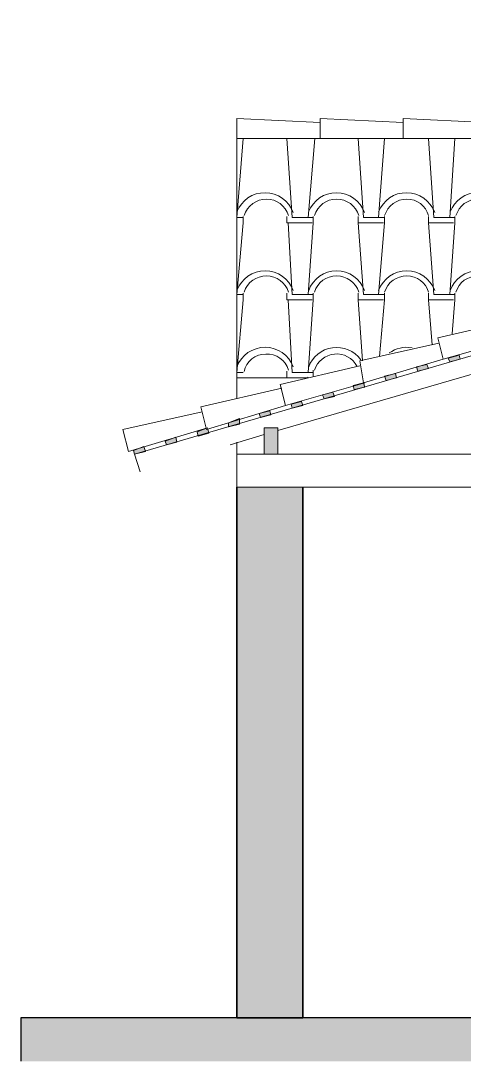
# Model space of a CAD drawing. Header units: millimetres. Extents: x -78812 to -57932, y -16504 to -11628.
# Drawn here: x -78812 to -76804, y -16498 to -11785 of the extents above; entities that cross this region are included whole.
import ezdxf

# ---------------------------------------------------------------- set-up
doc = ezdxf.new("R2010")
doc.units = ezdxf.units.MM
for name, color, linetype, lineweight in [('A-ALV-___-___-EXI', 250, 'Continuous', 35), ('A-BAS-___-___-EXI', 250, 'Continuous', 25), ('A-COB-___-___-EXI', 250, 'Continuous', 13)]:
    doc.layers.add(name, color=color, linetype=linetype, lineweight=lineweight)

msp = doc.modelspace()

# ---------------------------------------------------------------- hatches: boundary and pattern name
at = {"layer": 'A-ALV-___-___-EXI'}
h = msp.add_hatch(color=11, dxfattribs=at)
h.paths.add_polyline_path([(-59034.4, -16332.1), (-58933.8, -16332.1), (-58933.8, -15749.4), (-59034.4, -15749.4)])
h.paths.add_polyline_path([(-59268.5, -16332.1), (-59165.5, -16332.1), (-59165.5, -15749.4), (-59268.5, -15749.4)])
h.paths.add_polyline_path([(-61503.4, -16332.1), (-61222.5, -16332.1), (-61222.5, -14431.8), (-61503.4, -14431.8), (-61503.4, -14614.9)])
h.paths.add_polyline_path([(-74360.6, -16301.7), (-74077.5, -16301.7), (-74077.5, -13898.2), (-74360.6, -13898.2)])
h.paths.add_polyline_path([(-77534, -16301.7), (-77534, -13898.2), (-77833.5, -13898.2), (-77833.5, -16301.7)])
h.paths.add_polyline_path([(-70237.1, -16301.7), (-69956.3, -16301.7), (-69956.3, -13701.7), (-70237.1, -13701.7)])
h.paths.add_polyline_path([(-63516, -14197.8), (-63516, -13701.7), (-63846, -13701.7), (-63846, -14197.8)])
at = {"layer": 'A-BAS-___-___-EXI', "true_color": 0xcb9898}
msp.add_hatch(color=253, dxfattribs=at).paths.add_polyline_path([(-62436.1, -16498.2), (-57932.2, -16498.2), (-57932.2, -16332.1), (-63516, -16332.1), (-63516, -16301.7), (-78812.2, -16301.7), (-78812.2, -16498.2), (-68125.6, -16498.2)])
at = {"layer": 'A-COB-___-___-EXI', "true_color": 0xc19a82}
h = msp.add_hatch(color=33, dxfattribs=at)
h.paths.add_polyline_path([(-61316.2, -14431.8), (-61316.2, -14282), (-61400.4, -14282), (-61400.4, -14431.8)])
h.paths.add_polyline_path([(-63516, -14289.1), (-63516, -14197.8), (-63846, -14197.8), (-63846, -14289.1)])
h.paths.add_polyline_path([(-61112.6, -14270.3), (-61112.6, -14246.9), (-61161.7, -14239.9), (-61161.7, -14258.6)])
h.paths.add_polyline_path([(-61480, -14197.8), (-61473, -14181.4), (-61526.8, -14169.7), (-61526.8, -14193.1)])
h.paths.add_polyline_path([(-61845.1, -14132.3), (-61838, -14108.9), (-61887.2, -14101.8), (-61891.9, -14120.6)])
h.paths.add_polyline_path([(-62203.1, -14062.1), (-62203.1, -14043.3), (-62252.3, -14031.6), (-62252.3, -14055)])
h.paths.add_polyline_path([(-62570.5, -13994.2), (-62563.5, -13970.8), (-62617.3, -13966.1), (-62617.3, -13982.5)])
h.paths.add_polyline_path([(-62935.6, -13924), (-62928.6, -13905.3), (-62977.7, -13893.6), (-62982.4, -13917)])
h.paths.add_polyline_path([(-63293.7, -13856.1), (-63293.7, -13832.7), (-63342.8, -13828), (-63342.8, -13844.4)])
h.paths.add_polyline_path([(-78296.9, -13748.5), (-78247.8, -13736.8), (-78254.8, -13713.4), (-78301.6, -13732.1)])
h.paths.add_polyline_path([(-74246, -13748.5), (-74185.1, -13748.5), (-74185.1, -13629.1), (-74246, -13629.1)])
h.paths.add_polyline_path([(-73604.7, -13748.5), (-73597.7, -13732.1), (-73646.9, -13713.4), (-73653.9, -13736.8)])
h.paths.add_polyline_path([(-77648.7, -13748.5), (-77648.7, -13629.1), (-77709.5, -13629.1), (-77709.5, -13748.5)])
h.paths.add_polyline_path([(-73747.5, -13706.4), (-73742.8, -13690), (-73789.6, -13671.2), (-73796.6, -13694.6)])
h.paths.add_polyline_path([(-78151.8, -13706.4), (-78105, -13694.6), (-78109.7, -13671.2), (-78158.8, -13690)])
h.paths.add_polyline_path([(-73885.6, -13666.6), (-73885.6, -13647.8), (-73934.7, -13629.1), (-73934.7, -13652.5)])
h.paths.add_polyline_path([(-78009, -13666.6), (-77959.9, -13652.5), (-77966.9, -13629.1), (-78013.7, -13647.8)])
h.paths.add_polyline_path([(-63139.2, -13647.8), (-63132.2, -13629.1), (-63174.3, -13612.7), (-63186, -13629.1)])
h.paths.add_polyline_path([(-70532, -13647.8), (-70489.9, -13629.1), (-70494.6, -13612.7), (-70543.7, -13629.1)])
h.paths.add_polyline_path([(-74030.6, -13624.4), (-74023.6, -13605.7), (-74072.8, -13587), (-74077.5, -13612.7)])
h.paths.add_polyline_path([(-77871, -13624.4), (-77821.8, -13612.7), (-77821.8, -13587), (-77871, -13605.7)])
h.paths.add_polyline_path([(-77725.9, -13582.3), (-77679.1, -13570.6), (-77683.8, -13551.9), (-77732.9, -13563.6)])
h.paths.add_polyline_path([(-74173.4, -13582.3), (-74168.7, -13563.6), (-74215.5, -13551.9), (-74222.5, -13570.6)])
h.paths.add_polyline_path([(-69895.5, -13551.9), (-69895.5, -13432.5), (-69956.3, -13432.5), (-69956.3, -13551.9)])
h.paths.add_polyline_path([(-63773.4, -13551.9), (-63712.6, -13551.9), (-63712.6, -13432.5), (-63773.4, -13432.5)])
h.paths.add_polyline_path([(-77583.1, -13540.2), (-77534, -13528.5), (-77541, -13509.8), (-77587.8, -13521.5)])
h.paths.add_polyline_path([(-74318.5, -13540.2), (-74311.5, -13521.5), (-74360.6, -13509.8), (-74365.3, -13528.5)])
h.paths.add_polyline_path([(-77438, -13498.1), (-77391.2, -13486.4), (-77398.2, -13467.6), (-77445.1, -13479.3)])
h.paths.add_polyline_path([(-74456.6, -13498.1), (-74449.6, -13479.3), (-74496.4, -13467.6), (-74503.4, -13486.4)])
h.paths.add_polyline_path([(-63469.2, -13486.4), (-63462.2, -13467.6), (-63504.3, -13444.2), (-63516, -13463)])
h.paths.add_polyline_path([(-70202, -13486.4), (-70159.9, -13463), (-70166.9, -13444.2), (-70213.7, -13467.6)])
h.paths.add_polyline_path([(-74599.3, -13455.9), (-74592.3, -13437.2), (-74641.4, -13425.5), (-74646.1, -13444.2)])
h.paths.add_polyline_path([(-77302.3, -13455.9), (-77253.2, -13444.2), (-77260.2, -13425.5), (-77307, -13437.2)])
h.paths.add_polyline_path([(-77157.2, -13413.8), (-77110.4, -13402.1), (-77115.1, -13383.4), (-77164.2, -13395.1)])
h.paths.add_polyline_path([(-74742.1, -13413.8), (-74737.4, -13395.1), (-74784.2, -13383.4), (-74791.2, -13402.1)])
h.paths.add_polyline_path([(-77014.4, -13371.7), (-76965.3, -13360), (-76972.3, -13341.3), (-77019.1, -13353), (-77017.9, -13358)])
h.paths.add_polyline_path([(-74887.2, -13371.7), (-74880.2, -13353), (-74929.3, -13341.3), (-74934, -13360)])
h.paths.add_polyline_path([(-76869.4, -13329.6), (-76822.5, -13317.9), (-76827.2, -13299.1), (-76876.4, -13313.2)])
h.paths.add_polyline_path([(-75025.2, -13329.6), (-75018.2, -13313.2), (-75067.4, -13299.1), (-75072.1, -13317.9)])
h.paths.add_polyline_path([(-63796.8, -13317.9), (-63785.1, -13299.1), (-63834.2, -13275.7), (-63838.9, -13294.5)])
h.paths.add_polyline_path([(-69879.1, -13317.9), (-69829.9, -13294.5), (-69841.6, -13275.7), (-69883.8, -13299.1)])
h.paths.add_polyline_path([(-76731.3, -13287.4), (-76684.5, -13275.7), (-76689.2, -13257), (-76738.3, -13271.1)])
h.paths.add_polyline_path([(-75168, -13287.4), (-75163.3, -13271.1), (-75210.1, -13257), (-75217.1, -13275.7)])
h.paths.add_polyline_path([(-75977.7, -13264), (-75916.9, -13264), (-75916.9, -13144.7), (-75977.7, -13144.7)])
h.paths.add_polyline_path([(-76588.5, -13245.3), (-76539.4, -13233.6), (-76546.4, -13217.2), (-76593.2, -13228.9)])
h.paths.add_polyline_path([(-75313.1, -13245.3), (-75306.1, -13228.9), (-75355.2, -13217.2), (-75359.9, -13233.6)])
h.paths.add_polyline_path([(-75451.2, -13210.2), (-75444.2, -13186.8), (-75491, -13175.1), (-75498, -13191.5)])
h.paths.add_polyline_path([(-76443.4, -13210.2), (-76396.6, -13191.5), (-76403.6, -13175.1), (-76450.5, -13186.8)])
h.paths.add_polyline_path([(-75593.9, -13168.1), (-75586.9, -13144.7), (-75636, -13133), (-75640.7, -13149.4)])
h.paths.add_polyline_path([(-76307.7, -13168.1), (-76258.6, -13149.4), (-76258.6, -13133), (-76307.7, -13144.7)])
h.paths.add_polyline_path([(-69549.1, -13149.4), (-69500, -13133), (-69514, -13114.3), (-69553.8, -13133)])
h.paths.add_polyline_path([(-64126.8, -13149.4), (-64115.1, -13133), (-64161.9, -13114.3), (-64168.9, -13133)])
h.paths.add_polyline_path([(-75736.7, -13126), (-75732, -13102.6), (-75778.8, -13090.9), (-75785.8, -13107.3)])
h.paths.add_polyline_path([(-76162.6, -13126), (-76115.8, -13107.3), (-76120.5, -13090.9), (-76169.6, -13102.6)])
h.paths.add_polyline_path([(-75881.8, -13083.8), (-75874.8, -13060.4), (-75924, -13048.7), (-75928.6, -13067.5)])
h.paths.add_polyline_path([(-76019.8, -13083.8), (-75970.7, -13067.5), (-75976.5, -13048.4), (-76024.5, -13060.4)])
h.paths.add_polyline_path([(-64449.7, -12987.9), (-64445.1, -12971.5), (-64487.2, -12945.8), (-64498.9, -12964.5)])
h.paths.add_polyline_path([(-69219.1, -12987.9), (-69177, -12964.5), (-69184, -12945.8), (-69230.8, -12971.5)])
h.paths.add_polyline_path([(-64779.7, -12821.7), (-64775, -12803), (-64817.1, -12779.6), (-64828.8, -12796)])
h.paths.add_polyline_path([(-68889.2, -12821.7), (-68847, -12796), (-68854.1, -12779.6), (-68900.9, -12803)])
h.paths.add_polyline_path([(-65240.7, -12814.7), (-65186.9, -12707.1), (-65240.7, -12676.6), (-65294.6, -12784.3)])
h.paths.add_polyline_path([(-68435.1, -12814.7), (-68381.3, -12784.3), (-68435.1, -12676.6), (-68489, -12707.1)])
h.paths.add_polyline_path([(-65109.7, -12653.2), (-65098, -12634.5), (-65144.8, -12611.1), (-65151.8, -12629.8)])
h.paths.add_polyline_path([(-68561.5, -12653.2), (-68519.4, -12629.8), (-68531.1, -12611.1), (-68573.2, -12634.5)])
h.paths.add_polyline_path([(-68236.2, -12491.8), (-68189.4, -12468.4), (-68201.1, -12449.6), (-68243.3, -12473)])
h.paths.add_polyline_path([(-65439.6, -12491.8), (-65427.9, -12473), (-65474.8, -12449.6), (-65481.8, -12468.4)])
h.paths.add_polyline_path([(-65769.6, -12323.3), (-65755.6, -12304.6), (-65797.7, -12281.1), (-65809.4, -12299.9)])
h.paths.add_polyline_path([(-67906.3, -12323.3), (-67859.5, -12299.9), (-67871.2, -12281.1), (-67913.3, -12304.6)])
h.paths.add_polyline_path([(-67578.6, -12154.8), (-67536.5, -12131.4), (-67541.2, -12115), (-67590.3, -12138.4)])
h.paths.add_polyline_path([(-66092.6, -12154.8), (-66085.6, -12138.4), (-66127.7, -12115), (-66139.4, -12131.4)])
h.paths.add_polyline_path([(-67248.7, -11993.3), (-67206.5, -11969.9), (-67213.5, -11951.2), (-67260.4, -11976.9)])
h.paths.add_polyline_path([(-66422.5, -11993.3), (-66415.5, -11976.9), (-66457.7, -11951.2), (-66469.4, -11969.9)])
h.paths.add_polyline_path([(-66864.9, -11946.5), (-66804, -11946.5), (-66804, -11827.1), (-66864.9, -11827.1)])
h.paths.add_polyline_path([(-66750.2, -11827.1), (-66738.5, -11808.4), (-66787.6, -11785), (-66792.3, -11801.4)])
h.paths.add_polyline_path([(-66925.7, -11827.1), (-66876.6, -11801.4), (-66888.3, -11785), (-66930.4, -11808.4)])

# ---------------------------------------------------------------- linework, layer by layer
at = {"layer": 'A-ALV-___-___-EXI'}
for p, q in [((-77833.5, -16301.7), (-77833.5, -13898.2)), ((-77833.5, -13898.2), (-77833.5, -16301.7)), ((-77534, -13898.2), (-77534, -16301.7)), ((-77534, -16301.7), (-77534, -13898.2)), ((-77534, -16301.7), (-77833.5, -16301.7))]:
    msp.add_line(p, q, dxfattribs=at)
at = {"layer": 'A-BAS-___-___-EXI'}
for p, q in [((-77833.5, -16301.7), (-78812.2, -16301.7)), ((-78812.2, -16301.7), (-78812.2, -16498.2)), ((-77929.5, -16301.7), (-78091, -16301.7)), ((-74360.6, -16301.7), (-77534, -16301.7))]:
    msp.add_line(p, q, dxfattribs=at)
at = {"layer": 'A-COB-___-___-EXI'}
for p, q in [((-77833.5, -12318.6), (-77833.5, -12227.3)), ((-77833.5, -12227.3), (-77456.8, -12246)), ((-77456.8, -12318.6), (-77456.8, -12227.3)), ((-77456.8, -12227.3), (-77080, -12246)), ((-77080, -12318.6), (-77080, -12227.3)), ((-77080, -12227.3), (-76707.9, -12246)), ((-77833.5, -13498.1), (-77833.5, -12318.6)), ((-68152, -12318.6), (-77833.5, -12318.6)), ((-77805.4, -12318.6), (-77833.5, -12676.6)), ((-77606.5, -12318.6), (-77583.1, -12676.6)), ((-77480.2, -12318.6), (-77510.6, -12676.6)), ((-77260.2, -12676.6), (-77283.6, -12318.6)), ((-77164.2, -12318.6), (-77192.3, -12676.6)), ((-76965.3, -12318.6), (-76941.9, -12676.6)), ((-76846, -12318.6), (-76869.4, -12676.6)), ((-77833.5, -12676.6), (-77805.4, -12676.6)), ((-77805.4, -12672), (-77805.4, -12700)), ((-77606.5, -12700), (-77606.5, -12672)), ((-77583.1, -12676.6), (-77510.6, -12676.6)), ((-77510.6, -12676.6), (-77487.2, -12676.6)), ((-77487.2, -12672), (-77487.2, -12700)), ((-77283.6, -12700), (-77283.6, -12672)), ((-77187.6, -12676.6), (-77260.2, -12676.6)), ((-77192.3, -12676.6), (-77164.2, -12676.6)), ((-77164.2, -12672), (-77164.2, -12700)), ((-76965.3, -12700), (-76965.3, -12672)), ((-76941.9, -12676.6), (-76869.4, -12676.6)), ((-76869.4, -12676.6), (-76846, -12676.6)), ((-76846, -12672), (-76846, -12700)), ((-77805.4, -12700), (-77833.5, -13025.3)), ((-77510.6, -12700), (-77606.5, -12700)), ((-77601.8, -12700), (-77583.1, -13025.3)), ((-77491.9, -12700), (-77510.6, -12700)), ((-77487.2, -12700), (-77510.6, -13025.3)), ((-77187.6, -12700), (-77283.6, -12700)), ((-77260.2, -13025.3), (-77283.6, -12700)), ((-77164.2, -12700), (-77192.3, -13025.3)), ((-77168.9, -12700), (-77187.6, -12700)), ((-76965.3, -12700), (-76941.9, -13025.3)), ((-76869.4, -12700), (-76965.3, -12700)), ((-76853, -12700), (-76869.4, -12700)), ((-76846, -12700), (-76869.4, -13025.3)), ((-77833.5, -13025.3), (-77805.4, -13025.3)), ((-77805.4, -13048.7), (-77833.5, -13378.7)), ((-77805.4, -13018.3), (-77805.4, -13048.7)), ((-77606.5, -13048.7), (-77606.5, -13018.3)), ((-77510.6, -13048.7), (-77606.5, -13048.7)), ((-77601.8, -13048.7), (-77583.1, -13378.7)), ((-77583.1, -13025.3), (-77510.6, -13025.3)), ((-77510.6, -13025.3), (-77487.2, -13025.3)), ((-77491.9, -13048.7), (-77510.6, -13048.7)), ((-77487.2, -13048.7), (-77510.6, -13378.7)), ((-77487.2, -13018.3), (-77487.2, -13048.7)), ((-77283.6, -13048.7), (-77283.6, -13018.3)), ((-77264.9, -13324.9), (-77283.6, -13048.7)), ((-77187.6, -13048.7), (-77283.6, -13048.7)), ((-77187.6, -13025.3), (-77260.2, -13025.3)), ((-77192.3, -13025.3), (-77164.2, -13025.3)), ((-77164.2, -13048.7), (-77187.6, -13306.2)), ((-77168.9, -13048.7), (-77187.6, -13048.7)), ((-77164.2, -13018.3), (-77164.2, -13048.7)), ((-76965.3, -13048.7), (-76965.3, -13018.3)), ((-76948.9, -13252.3), (-76965.3, -13048.7)), ((-76869.4, -13048.7), (-76965.3, -13048.7)), ((-76941.9, -13025.3), (-76869.4, -13025.3)), ((-76869.4, -13025.3), (-76846, -13025.3)), ((-76853, -13048.7), (-76869.4, -13048.7)), ((-76846, -13048.7), (-76857.7, -13203.2)), ((-76846, -13018.3), (-76846, -13048.7)), ((-78296.9, -13748.5), (-75970.7, -13067.5)), ((-76565.1, -13137.7), (-76923.2, -13221.9)), ((-75977.7, -13156.4), (-77648.7, -13640.8)), ((-76923.2, -13221.9), (-76899.8, -13317.9)), ((-76899.8, -13317.9), (-76539.4, -13217.2)), ((-76918.5, -13245.3), (-77276.6, -13324.9)), ((-77276.6, -13324.9), (-77260.2, -13425.5)), ((-77260.2, -13425.5), (-76899.8, -13317.9)), ((-76827.2, -13299.1), (-76876.4, -13313.2)), ((-76827.2, -13299.1), (-76876.4, -13313.2)), ((-76876.4, -13313.2), (-76869.4, -13329.6)), ((-76876.4, -13313.2), (-76869.4, -13329.6)), ((-76869.4, -13329.6), (-76822.5, -13317.9)), ((-76869.4, -13329.6), (-76822.5, -13317.9)), ((-76822.5, -13317.9), (-76827.2, -13299.1)), ((-76822.5, -13317.9), (-76827.2, -13299.1)), ((-77833.5, -13378.7), (-77805.4, -13378.7)), ((-77276.6, -13348.3), (-77636.9, -13432.5)), ((-77606.5, -13371.7), (-77606.5, -13402.1)), ((-77583.1, -13378.7), (-77510.6, -13378.7)), ((-77510.6, -13378.7), (-77487.2, -13378.7)), ((-77487.2, -13367), (-77487.2, -13395.1)), ((-77115.1, -13383.4), (-77164.2, -13395.1)), ((-77115.1, -13383.4), (-77164.2, -13395.1)), ((-77110.4, -13402.1), (-77115.1, -13383.4)), ((-77110.4, -13402.1), (-77115.1, -13383.4)), ((-76972.3, -13341.3), (-77019.1, -13353)), ((-76972.3, -13341.3), (-77019.1, -13353)), ((-77019.1, -13353), (-77014.4, -13371.7)), ((-77019.1, -13353), (-77014.4, -13371.7)), ((-77014.4, -13371.7), (-76965.3, -13360)), ((-77014.4, -13371.7), (-76965.3, -13360)), ((-76965.3, -13360), (-76972.3, -13341.3)), ((-76965.3, -13360), (-76972.3, -13341.3)), ((-77510.6, -13402.1), (-77833.5, -13402.1)), ((-77636.9, -13432.5), (-77613.5, -13528.5)), ((-77613.5, -13528.5), (-77253.2, -13425.5)), ((-77606.5, -13402.1), (-77510.6, -13402.1)), ((-77512.9, -13399.8), (-77510.6, -13402.1)), ((-77260.2, -13425.5), (-77307, -13437.2)), ((-77260.2, -13425.5), (-77307, -13437.2)), ((-77253.2, -13444.2), (-77260.2, -13425.5)), ((-77253.2, -13444.2), (-77260.2, -13425.5)), ((-77164.2, -13395.1), (-77157.2, -13413.8)), ((-77164.2, -13395.1), (-77157.2, -13413.8)), ((-77157.2, -13413.8), (-77110.4, -13402.1)), ((-77157.2, -13413.8), (-77110.4, -13402.1)), ((-77629.9, -13448.9), (-77997.3, -13533.2)), ((-77398.2, -13467.6), (-77445.1, -13479.3)), ((-77398.2, -13467.6), (-77445.1, -13479.3)), ((-77445.1, -13479.3), (-77438, -13498.1)), ((-77445.1, -13479.3), (-77438, -13498.1)), ((-77391.2, -13486.4), (-77398.2, -13467.6)), ((-77391.2, -13486.4), (-77398.2, -13467.6)), ((-77307, -13437.2), (-77302.3, -13455.9)), ((-77307, -13437.2), (-77302.3, -13455.9)), ((-77302.3, -13455.9), (-77253.2, -13444.2)), ((-77302.3, -13455.9), (-77253.2, -13444.2)), ((-77541, -13509.8), (-77587.8, -13521.5)), ((-77541, -13509.8), (-77587.8, -13521.5)), ((-77587.8, -13521.5), (-77583.1, -13540.2)), ((-77587.8, -13521.5), (-77583.1, -13540.2)), ((-77534, -13528.5), (-77541, -13509.8)), ((-77534, -13528.5), (-77541, -13509.8)), ((-77438, -13498.1), (-77391.2, -13486.4)), ((-77438, -13498.1), (-77391.2, -13486.4)), ((-78350.7, -13636.1), (-77990.3, -13556.6)), ((-77997.3, -13533.2), (-77971.6, -13636.1)), ((-77971.6, -13636.1), (-77613.5, -13528.5)), ((-77683.8, -13551.9), (-77732.9, -13563.6)), ((-77683.8, -13551.9), (-77732.9, -13563.6)), ((-77732.9, -13563.6), (-77725.9, -13582.3)), ((-77732.9, -13563.6), (-77725.9, -13582.3)), ((-77725.9, -13582.3), (-77679.1, -13570.6)), ((-77725.9, -13582.3), (-77679.1, -13570.6)), ((-77679.1, -13570.6), (-77683.8, -13551.9)), ((-77679.1, -13570.6), (-77683.8, -13551.9)), ((-77583.1, -13540.2), (-77534, -13528.5)), ((-77583.1, -13540.2), (-77534, -13528.5)), ((-77821.8, -13587), (-77871, -13605.7)), ((-77821.8, -13587), (-77871, -13605.7)), ((-77871, -13605.7), (-77871, -13624.4)), ((-77871, -13605.7), (-77871, -13624.4)), ((-77871, -13624.4), (-77821.8, -13612.7)), ((-77871, -13624.4), (-77821.8, -13612.7)), ((-77833.5, -13594), (-77835.9, -13591.7)), ((-77821.8, -13612.7), (-77821.8, -13587)), ((-77821.8, -13612.7), (-77821.8, -13587)), ((-78325, -13736.8), (-78350.7, -13636.1)), ((-77966.9, -13629.1), (-78325, -13736.8)), ((-77966.9, -13629.1), (-78013.7, -13647.8)), ((-78013.7, -13647.8), (-77966.9, -13629.1)), ((-78013.7, -13647.8), (-78009, -13666.6)), ((-78009, -13666.6), (-78013.7, -13647.8)), ((-77959.9, -13652.5), (-78009, -13666.6)), ((-78009, -13666.6), (-77959.9, -13652.5)), ((-77966.9, -13629.1), (-77959.9, -13652.5)), ((-77959.9, -13652.5), (-77966.9, -13629.1)), ((-77709.5, -13659.5), (-77864, -13706.4)), ((-77648.7, -13629.1), (-77709.5, -13629.1)), ((-77709.5, -13629.1), (-77709.5, -13748.5)), ((-77709.5, -13748.5), (-77709.5, -13629.1)), ((-77709.5, -13629.1), (-77648.7, -13629.1)), ((-77648.7, -13748.5), (-77648.7, -13629.1)), ((-77648.7, -13629.1), (-77648.7, -13748.5)), ((-78254.8, -13713.4), (-78301.6, -13732.1)), ((-78254.8, -13713.4), (-78301.6, -13732.1)), ((-78247.8, -13736.8), (-78254.8, -13713.4)), ((-78247.8, -13736.8), (-78254.8, -13713.4)), ((-78109.7, -13671.2), (-78158.8, -13690)), ((-78109.7, -13671.2), (-78158.8, -13690)), ((-78158.8, -13690), (-78151.8, -13706.4)), ((-78158.8, -13690), (-78151.8, -13706.4)), ((-78151.8, -13706.4), (-78105, -13694.6)), ((-78151.8, -13706.4), (-78105, -13694.6)), ((-78105, -13694.6), (-78109.7, -13671.2)), ((-78105, -13694.6), (-78109.7, -13671.2)), ((-77833.5, -13748.5), (-77833.5, -13694.6)), ((-78301.6, -13732.1), (-78296.9, -13748.5)), ((-78301.6, -13732.1), (-78296.9, -13748.5)), ((-78296.9, -13748.5), (-78247.8, -13736.8)), ((-78296.9, -13748.5), (-78247.8, -13736.8)), ((-78271.2, -13828), (-78296.9, -13748.5)), ((-77833.5, -13898.2), (-77833.5, -13748.5)), ((-77833.5, -13748.5), (-74077.5, -13748.5)), ((-77709.5, -13748.5), (-77648.7, -13748.5)), ((-77648.7, -13748.5), (-77709.5, -13748.5)), ((-77833.5, -13898.2), (-77534, -13898.2)), ((-74077.5, -13898.2), (-77833.5, -13898.2))]:
    msp.add_line(p, q, dxfattribs=at)
for points, knots in [([(-77704.8, -12564.3), (-77704.8, -12564.3), (-77763.3, -12562), (-77812.5, -12599.4), (-77833.5, -12650.9)], [0.125, 0.125, 0.125, 0.125, 0.125001, 1, 1, 1, 1]), ([(-77381.9, -12564.3), (-77381.9, -12564.3), (-77438.1, -12562), (-77489.7, -12599.5), (-77508.4, -12651)], [0.125, 0.125, 0.125, 0.125, 0.125001, 1, 1, 1, 1]), ([(-77063.6, -12564.3), (-77063.6, -12564.3), (-77122.1, -12562), (-77171.2, -12599.4), (-77192.3, -12650.9)], [0.125, 0.125, 0.125, 0.125, 0.125001, 1, 1, 1, 1]), ([(-76740.6, -12564.3), (-76740.6, -12564.3), (-76796.8, -12562), (-76848.3, -12599.4), (-76867, -12650.9)], [0.125, 0.125, 0.125, 0.125, 0.125001, 1, 1, 1, 1]), ([(-77599.5, -12667.3), (-77613.5, -12622.8), (-77653.3, -12592.4), (-77700.1, -12592.4), (-77700.1, -12592.4), (-77744.6, -12592.4), (-77786.7, -12622.8), (-77800.8, -12667.3)], [0, 0, 0, 0, 0.125, 0.125, 0.125, 0.125001, 1, 1, 1, 1]), ([(-77281.2, -12667.3), (-77295.3, -12622.8), (-77335.1, -12592.4), (-77381.9, -12592.4), (-77381.9, -12592.4), (-77428.7, -12592.4), (-77468.5, -12622.8), (-77482.5, -12667.3)], [0, 0, 0, 0, 0.125, 0.125, 0.125, 0.125001, 1, 1, 1, 1]), ([(-76965.3, -12667.3), (-76977, -12622.8), (-77019.1, -12592.4), (-77063.6, -12592.4), (-77063.6, -12592.4), (-77110.4, -12592.4), (-77150.2, -12622.8), (-77164.2, -12667.3)], [0, 0, 0, 0, 0.125, 0.125, 0.125, 0.125001, 1, 1, 1, 1]), ([(-76640, -12667.3), (-76654.1, -12622.8), (-76693.8, -12592.4), (-76740.6, -12592.4), (-76740.6, -12592.4), (-76787.4, -12592.4), (-76827.2, -12622.8), (-76841.3, -12667.3)], [0, 0, 0, 0, 0.125, 0.125, 0.125, 0.125001, 1, 1, 1, 1]), ([(-77578.4, -13006.6), (-77597.2, -12952.8), (-77648.7, -12917.7), (-77704.8, -12917.7), (-77704.8, -12917.7), (-77763.3, -12917.7), (-77812.5, -12952.8), (-77833.5, -13006.6)], [0, 0, 0, 0, 0.125, 0.125, 0.125, 0.125001, 1, 1, 1, 1]), ([(-77599.5, -13013.6), (-77613.5, -12971.5), (-77653.3, -12941.1), (-77700.1, -12941.1), (-77700.1, -12941.1), (-77744.6, -12941.1), (-77786.7, -12969.2), (-77800.8, -13013.6)], [0, 0, 0, 0, 0.125, 0.125, 0.125, 0.125001, 1, 1, 1, 1]), ([(-77255.5, -13006.6), (-77274.2, -12952.8), (-77325.7, -12917.7), (-77381.9, -12917.7), (-77381.9, -12917.7), (-77438, -12917.7), (-77489.5, -12952.8), (-77508.2, -13006.6)], [0, 0, 0, 0, 0.125, 0.125, 0.125, 0.125001, 1, 1, 1, 1]), ([(-77281.2, -13013.6), (-77295.3, -12971.5), (-77335.1, -12941.1), (-77381.9, -12941.1), (-77381.9, -12941.1), (-77428.7, -12941.1), (-77468.5, -12969.2), (-77482.5, -13013.6)], [0, 0, 0, 0, 0.125, 0.125, 0.125, 0.125001, 1, 1, 1, 1]), ([(-76937.2, -13006.6), (-76958.3, -12952.8), (-77007.4, -12917.7), (-77063.6, -12917.7), (-77063.6, -12917.7), (-77122.1, -12917.7), (-77171.2, -12952.8), (-77192.3, -13006.6)], [0, 0, 0, 0, 0.125, 0.125, 0.125, 0.125001, 1, 1, 1, 1]), ([(-76965.3, -13013.6), (-76977, -12971.5), (-77019.1, -12941.1), (-77063.6, -12941.1), (-77063.6, -12941.1), (-77110.4, -12941.1), (-77150.2, -12969.2), (-77164.2, -13013.6)], [0, 0, 0, 0, 0.125, 0.125, 0.125, 0.125001, 1, 1, 1, 1]), ([(-76614.3, -13006.6), (-76633, -12952.8), (-76684.5, -12917.7), (-76740.6, -12917.7), (-76740.6, -12917.7), (-76796.8, -12917.7), (-76848.3, -12952.8), (-76867, -13006.6)], [0, 0, 0, 0, 0.125, 0.125, 0.125, 0.125001, 1, 1, 1, 1]), ([(-76640, -13013.6), (-76654.1, -12971.5), (-76693.8, -12941.1), (-76740.6, -12941.1), (-76740.6, -12941.1), (-76787.4, -12941.1), (-76827.2, -12969.2), (-76841.3, -13013.6)], [0, 0, 0, 0, 0.125, 0.125, 0.125, 0.125001, 1, 1, 1, 1]), ([(-77578.4, -13353), (-77597.2, -13299.1), (-77648.7, -13264), (-77704.8, -13264), (-77704.8, -13264), (-77763.3, -13264), (-77812.5, -13299.1), (-77833.5, -13353)], [0, 0, 0, 0, 0.125, 0.125, 0.125, 0.125001, 1, 1, 1, 1]), ([(-77271.9, -13320.2), (-77302.3, -13280.4), (-77351.4, -13259.4), (-77400.6, -13266.4), (-77400.6, -13266.4), (-77449.7, -13273.4), (-77491.9, -13306.2), (-77508.2, -13353)], [0, 0, 0, 0, 0.125, 0.125, 0.125, 0.125001, 1, 1, 1, 1]), ([(-77288.3, -13350.6), (-77309.3, -13313.2), (-77349.1, -13289.8), (-77391.2, -13294.5), (-77391.2, -13294.5), (-77433.3, -13299.1), (-77468.5, -13327.2), (-77482.5, -13367)], [0, 0, 0, 0, 0.125, 0.125, 0.125, 0.125001, 1, 1, 1, 1]), ([(-77702.5, -13294.5), (-77702.5, -13294.5), (-77749.3, -13294.5), (-77791.4, -13327.2), (-77800.8, -13374)], [0.125, 0.125, 0.125, 0.125, 0.125001, 1, 1, 1, 1])]:
    msp.add_open_spline(points, degree=3, knots=knots, dxfattribs=at)
for points in [[(-77578.4, -12653.2), (-77597.2, -12599.4), (-77648.7, -12564.3), (-77704.8, -12564.3)], [(-77255.5, -12653.2), (-77274.2, -12599.4), (-77325.7, -12564.3), (-77381.9, -12564.3)], [(-76937.2, -12653.2), (-76958.3, -12599.4), (-77007.4, -12564.3), (-77063.6, -12564.3)], [(-77040.2, -13266.4), (-77077.6, -13259.4), (-77112.7, -13268.7), (-77143.2, -13289.8)], [(-77599.5, -13367), (-77613.5, -13322.6), (-77655.7, -13292.1), (-77702.5, -13294.5)]]:
    msp.add_open_spline(points, degree=3, dxfattribs=at)

doc.saveas('drawing.dxf')
